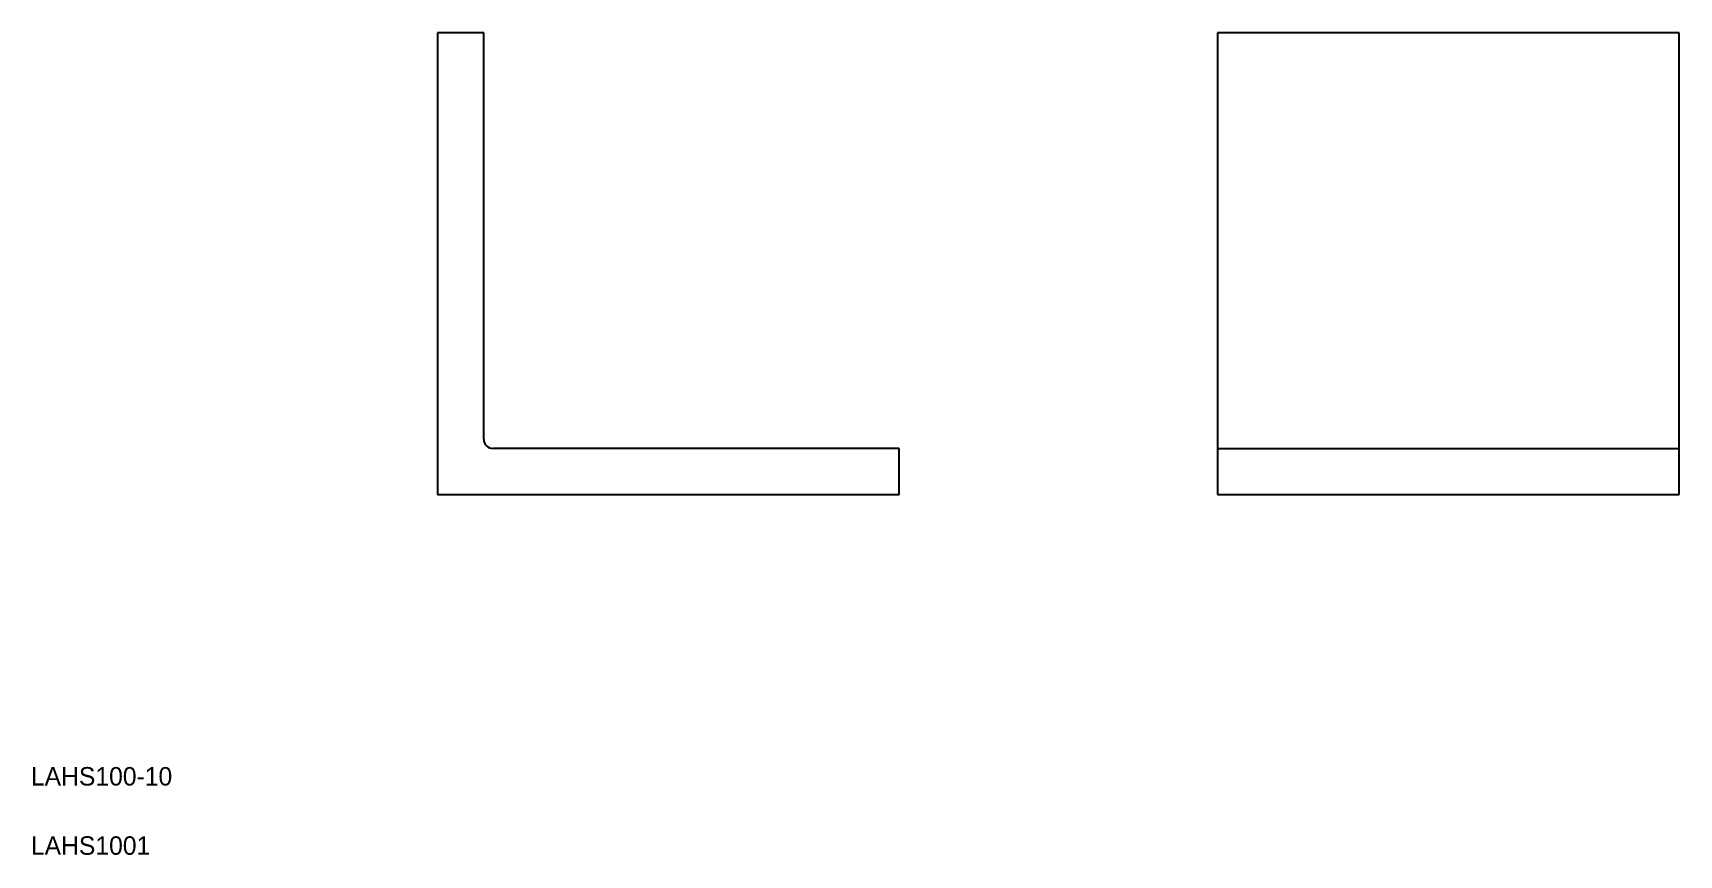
# Model space of a CAD drawing. Extents: x 442 to 798, y 424 to 602.
import ezdxf

# ---------------------------------------------------------------- set-up
doc = ezdxf.new("R2010")
doc.units = 0
doc.layers.get('0').update_dxf_attribs({"linetype": 'CONTINUOUS'})

msp = doc.modelspace()

# ---------------------------------------------------------------- linework, layer by layer
at = {"color": 7, "linetype": 'CONTINUOUS'}
for p, q in [((529.23, 602.06), (529.23, 502.06)), ((539.23, 602.06), (529.23, 602.06)), ((539.23, 514.06), (539.23, 602.06)), ((798.21, 602.06), (698.21, 602.06)), ((698.21, 602.06), (698.21, 502.06)), ((798.21, 502.06), (798.21, 602.06)), ((629.23, 512.06), (541.23, 512.06)), ((629.23, 502.06), (629.23, 512.06)), ((698.21, 512.06), (798.21, 512.06)), ((529.23, 502.06), (629.23, 502.06)), ((698.21, 502.06), (798.21, 502.06))]:
    msp.add_line(p, q, dxfattribs=at)
msp.add_arc((541.23, 514.06), 2, 180, 270, dxfattribs=at)

# ---------------------------------------------------------------- texts
for s, p in [('LAHS100-10', (441.11, 439.04)), ('LAHS1001', (441.11, 424.04))]:
    msp.add_text(s, height=4, dxfattribs=at).set_placement(p)

doc.saveas('drawing.dxf')
